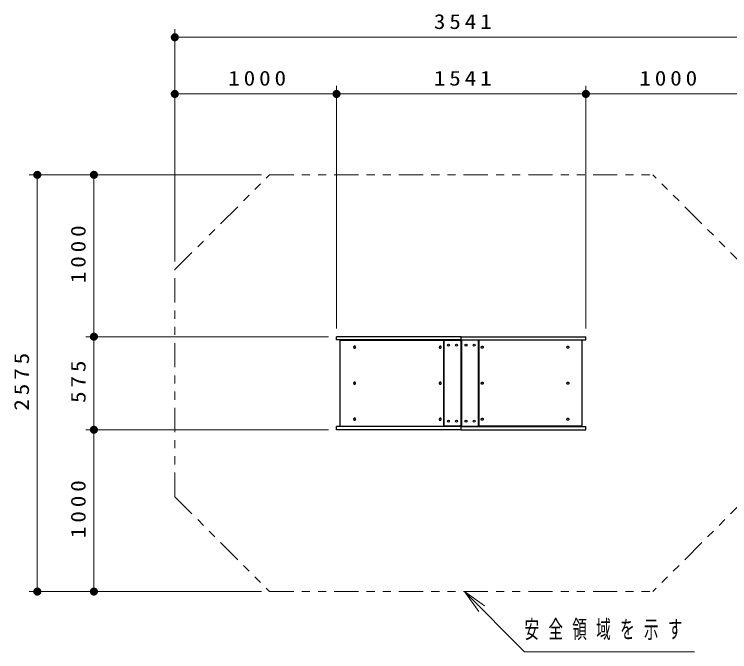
# Model space of a CAD drawing. Units: millimetres on the paper, with parts at other scales. Extents: x -385 to 0, y -12 to 267.
# Drawn here: x -146.6 to -58.2, y 79.1 to 157.9 of the extents above; entities that cross this region are included whole.
import ezdxf

# ---------------------------------------------------------------- set-up
doc = ezdxf.new("R2010")
doc.units = ezdxf.units.MM
doc.linetypes.add('USER3', pattern=[8, 3, -1, 1, -1, 1, -1])
doc.layers.add('1_50', color=7, linetype='Continuous', lineweight=25)
doc.styles.add('ＭＳ ゴシック', font='')
doc.styles.get('ＭＳ ゴシック').set_extended_font_data('MS Gothic')

# ---------------------------------------------------------------- blocks, each defined once
blk = doc.blocks.new('filled_dot')
at = {"color": 0, "linetype": 'Continuous', "lineweight": -2, "const_width": 1.25}
blk.add_lwpolyline([(-0.625, 0, 1), (0.625, 0, 1)], format="xyb", close=True, dxfattribs=at)

msp = doc.modelspace()

# ---------------------------------------------------------------- linework, layer by layer
at = {"layer": '1_50', "lineweight": 13}
for p, q in [((-126.797, 127.335), (-126.797, 156.051)), ((-126.797, 155.051), (-55.967, 155.051)), ((-126.797, 127.335), (-126.797, 149.051)), ((-106.797, 119.051), (-106.797, 149.051)), ((-75.967, 119.051), (-75.967, 149.051)), ((-126.797, 148.051), (-106.797, 148.051)), ((-106.797, 148.051), (-75.967, 148.051)), ((-75.967, 148.051), (-55.967, 148.051)), ((-116.081, 138.051), (-144.797, 138.051)), ((-143.797, 86.551), (-143.797, 138.051)), ((-136.797, 118.051), (-136.797, 138.051)), ((-107.797, 118.051), (-137.797, 118.051)), ((-136.797, 106.551), (-136.797, 118.051)), ((-107.797, 106.551), (-137.797, 106.551)), ((-136.797, 106.551), (-136.797, 86.551)), ((-116.081, 86.551), (-144.797, 86.551)), ((-90.958, 86.551), (-88.839, 84.427)), ((-90.958, 86.551), (-88.485, 84.78)), ((-89.193, 84.074), (-90.958, 86.551))]:
    msp.add_line(p, q, dxfattribs=at)
at = {"layer": '1_50', "color": 70, "linetype": 'USER3', "lineweight": 13}
for p, q in [((-126.797, 126.335), (-115.081, 138.051)), ((-115.081, 138.051), (-67.683, 138.051)), ((-55.967, 126.335), (-67.683, 138.051)), ((-126.797, 98.267), (-126.797, 126.335)), ((-126.797, 98.267), (-115.081, 86.551)), ((-55.967, 98.267), (-67.683, 86.551)), ((-115.081, 86.551), (-67.683, 86.551))]:
    msp.add_line(p, q, dxfattribs=at)
at = {"layer": '1_50', "color": 4}
for p, q in [((-106.797, 117.671), (-106.797, 118.051)), ((-91.382, 118.051), (-106.797, 118.051)), ((-91.382, 117.671), (-106.797, 117.671)), ((-91.382, 117.671), (-91.382, 118.051)), ((-91.382, 117.671), (-91.382, 118.051)), ((-91.382, 118.051), (-75.967, 118.051)), ((-91.382, 117.671), (-75.967, 117.671)), ((-75.967, 117.671), (-75.967, 118.051)), ((-91.382, 106.931), (-106.797, 106.931)), ((-106.797, 106.551), (-106.797, 106.931)), ((-91.382, 106.551), (-106.797, 106.551)), ((-91.382, 106.551), (-91.382, 106.931)), ((-91.382, 106.931), (-75.967, 106.931)), ((-91.382, 106.551), (-91.382, 106.931)), ((-91.382, 106.551), (-75.967, 106.551)), ((-75.967, 106.551), (-75.967, 106.931))]:
    msp.add_line(p, q, dxfattribs=at)
at = {"layer": '1_50'}
for p, q in [((-106.345, 117.601), (-93.542, 117.601)), ((-76.419, 117.601), (-89.222, 117.601)), ((-106.345, 107.001), (-93.542, 107.001)), ((-76.419, 107.001), (-89.222, 107.001))]:
    msp.add_line(p, q, dxfattribs=at)
at = {"layer": '1_50', "color": 2}
for p, q in [((-106.345, 107.001), (-106.345, 117.601)), ((-93.542, 117.601), (-93.542, 107.001)), ((-89.222, 117.601), (-89.222, 107.001)), ((-76.419, 107.001), (-76.419, 117.601))]:
    msp.add_line(p, q, dxfattribs=at)
at = {"layer": '1_50', "color": 40}
for p, q in [((-93.522, 107.101), (-93.522, 117.501)), ((-93.422, 117.601), (-91.522, 117.601)), ((-91.422, 117.501), (-91.422, 107.101)), ((-91.342, 117.501), (-91.342, 107.101)), ((-89.342, 117.601), (-91.242, 117.601)), ((-89.242, 107.101), (-89.242, 117.501)), ((-91.522, 107.001), (-93.422, 107.001)), ((-91.242, 107.001), (-89.342, 107.001))]:
    msp.add_line(p, q, dxfattribs=at)
at = {"layer": '1_50'}
for points in [[(-104.566, 116.621), (-104.555, 116.622), (-104.545, 116.623), (-104.535, 116.625), (-104.525, 116.629), (-104.515, 116.633), (-104.506, 116.638), (-104.497, 116.645), (-104.489, 116.651), (-104.481, 116.659), (-104.474, 116.667), (-104.468, 116.676), (-104.462, 116.686), (-104.457, 116.696), (-104.453, 116.707), (-104.45, 116.717), (-104.448, 116.728), (-104.447, 116.74), (-104.446, 116.751), (-104.447, 116.762), (-104.448, 116.774), (-104.45, 116.785), (-104.453, 116.795), (-104.457, 116.806), (-104.462, 116.816), (-104.468, 116.826), (-104.474, 116.835), (-104.481, 116.843), (-104.489, 116.851), (-104.497, 116.858), (-104.506, 116.864), (-104.515, 116.869), (-104.525, 116.873), (-104.535, 116.877), (-104.545, 116.879), (-104.555, 116.881), (-104.566, 116.881), (-104.576, 116.881), (-104.587, 116.879), (-104.597, 116.877), (-104.607, 116.873), (-104.616, 116.869), (-104.626, 116.864), (-104.635, 116.858), (-104.643, 116.851), (-104.65, 116.843), (-104.658, 116.835), (-104.664, 116.826), (-104.67, 116.816), (-104.674, 116.806), (-104.678, 116.795), (-104.681, 116.785), (-104.684, 116.774), (-104.685, 116.762), (-104.686, 116.751), (-104.685, 116.74), (-104.684, 116.728), (-104.681, 116.717), (-104.678, 116.707), (-104.674, 116.696), (-104.67, 116.686), (-104.664, 116.676), (-104.658, 116.667), (-104.65, 116.659), (-104.643, 116.651), (-104.635, 116.645), (-104.626, 116.638), (-104.616, 116.633), (-104.607, 116.629), (-104.597, 116.625), (-104.587, 116.623), (-104.576, 116.622)], [(-93.98, 116.621), (-93.97, 116.622), (-93.959, 116.623), (-93.949, 116.625), (-93.939, 116.629), (-93.93, 116.633), (-93.92, 116.638), (-93.911, 116.645), (-93.903, 116.651), (-93.895, 116.659), (-93.888, 116.667), (-93.882, 116.676), (-93.876, 116.686), (-93.872, 116.696), (-93.868, 116.707), (-93.865, 116.717), (-93.862, 116.728), (-93.861, 116.74), (-93.86, 116.751), (-93.861, 116.762), (-93.862, 116.774), (-93.865, 116.785), (-93.868, 116.795), (-93.872, 116.806), (-93.876, 116.816), (-93.882, 116.826), (-93.888, 116.835), (-93.895, 116.843), (-93.903, 116.851), (-93.911, 116.858), (-93.92, 116.864), (-93.93, 116.869), (-93.939, 116.873), (-93.949, 116.877), (-93.959, 116.879), (-93.97, 116.881), (-93.98, 116.881), (-93.991, 116.881), (-94.001, 116.879), (-94.011, 116.877), (-94.021, 116.873), (-94.031, 116.869), (-94.04, 116.864), (-94.049, 116.858), (-94.057, 116.851), (-94.065, 116.843), (-94.072, 116.835), (-94.078, 116.826), (-94.084, 116.816), (-94.089, 116.806), (-94.093, 116.795), (-94.096, 116.785), (-94.098, 116.774), (-94.099, 116.762), (-94.1, 116.751), (-94.099, 116.74), (-94.098, 116.728), (-94.096, 116.717), (-94.093, 116.707), (-94.089, 116.696), (-94.084, 116.686), (-94.078, 116.676), (-94.072, 116.667), (-94.065, 116.659), (-94.057, 116.651), (-94.049, 116.645), (-94.04, 116.638), (-94.031, 116.633), (-94.021, 116.629), (-94.011, 116.625), (-94.001, 116.623), (-93.991, 116.622)], [(-88.784, 116.621), (-88.794, 116.622), (-88.805, 116.623), (-88.815, 116.625), (-88.825, 116.629), (-88.834, 116.633), (-88.844, 116.638), (-88.852, 116.645), (-88.861, 116.651), (-88.868, 116.659), (-88.875, 116.667), (-88.882, 116.676), (-88.887, 116.686), (-88.892, 116.696), (-88.896, 116.707), (-88.899, 116.717), (-88.902, 116.728), (-88.903, 116.74), (-88.903, 116.751), (-88.903, 116.762), (-88.902, 116.774), (-88.899, 116.785), (-88.896, 116.795), (-88.892, 116.806), (-88.887, 116.816), (-88.882, 116.826), (-88.875, 116.835), (-88.868, 116.843), (-88.861, 116.851), (-88.852, 116.858), (-88.844, 116.864), (-88.834, 116.869), (-88.825, 116.873), (-88.815, 116.877), (-88.805, 116.879), (-88.794, 116.881), (-88.784, 116.881), (-88.773, 116.881), (-88.763, 116.879), (-88.753, 116.877), (-88.743, 116.873), (-88.733, 116.869), (-88.724, 116.864), (-88.715, 116.858), (-88.707, 116.851), (-88.699, 116.843), (-88.692, 116.835), (-88.686, 116.826), (-88.68, 116.816), (-88.675, 116.806), (-88.671, 116.795), (-88.668, 116.785), (-88.666, 116.774), (-88.665, 116.762), (-88.664, 116.751), (-88.665, 116.74), (-88.666, 116.728), (-88.668, 116.717), (-88.671, 116.707), (-88.675, 116.696), (-88.68, 116.686), (-88.686, 116.676), (-88.692, 116.667), (-88.699, 116.659), (-88.707, 116.651), (-88.715, 116.645), (-88.724, 116.638), (-88.733, 116.633), (-88.743, 116.629), (-88.753, 116.625), (-88.763, 116.623), (-88.773, 116.622)], [(-78.198, 116.621), (-78.208, 116.622), (-78.219, 116.623), (-78.229, 116.625), (-78.239, 116.629), (-78.249, 116.633), (-78.258, 116.638), (-78.267, 116.645), (-78.275, 116.651), (-78.283, 116.659), (-78.29, 116.667), (-78.296, 116.676), (-78.302, 116.686), (-78.306, 116.696), (-78.31, 116.707), (-78.314, 116.717), (-78.316, 116.728), (-78.317, 116.74), (-78.318, 116.751), (-78.317, 116.762), (-78.316, 116.774), (-78.314, 116.785), (-78.31, 116.795), (-78.306, 116.806), (-78.302, 116.816), (-78.296, 116.826), (-78.29, 116.835), (-78.283, 116.843), (-78.275, 116.851), (-78.267, 116.858), (-78.258, 116.864), (-78.249, 116.869), (-78.239, 116.873), (-78.229, 116.877), (-78.219, 116.879), (-78.208, 116.881), (-78.198, 116.881), (-78.188, 116.881), (-78.177, 116.879), (-78.167, 116.877), (-78.157, 116.873), (-78.147, 116.869), (-78.138, 116.864), (-78.129, 116.858), (-78.121, 116.851), (-78.113, 116.843), (-78.106, 116.835), (-78.1, 116.826), (-78.094, 116.816), (-78.09, 116.806), (-78.086, 116.795), (-78.082, 116.785), (-78.08, 116.774), (-78.079, 116.762), (-78.078, 116.751), (-78.079, 116.74), (-78.08, 116.728), (-78.082, 116.717), (-78.086, 116.707), (-78.09, 116.696), (-78.094, 116.686), (-78.1, 116.676), (-78.106, 116.667), (-78.113, 116.659), (-78.121, 116.651), (-78.129, 116.645), (-78.138, 116.638), (-78.147, 116.633), (-78.157, 116.629), (-78.167, 116.625), (-78.177, 116.623), (-78.188, 116.622)], [(-104.566, 112.171), (-104.555, 112.172), (-104.545, 112.173), (-104.535, 112.175), (-104.525, 112.179), (-104.515, 112.183), (-104.506, 112.188), (-104.497, 112.195), (-104.489, 112.201), (-104.481, 112.209), (-104.474, 112.217), (-104.468, 112.226), (-104.462, 112.236), (-104.457, 112.246), (-104.453, 112.257), (-104.45, 112.267), (-104.448, 112.278), (-104.447, 112.29), (-104.446, 112.301), (-104.447, 112.312), (-104.448, 112.324), (-104.45, 112.335), (-104.453, 112.345), (-104.457, 112.356), (-104.462, 112.366), (-104.468, 112.376), (-104.474, 112.385), (-104.481, 112.393), (-104.489, 112.401), (-104.497, 112.408), (-104.506, 112.414), (-104.515, 112.419), (-104.525, 112.423), (-104.535, 112.427), (-104.545, 112.429), (-104.555, 112.431), (-104.566, 112.431), (-104.576, 112.431), (-104.587, 112.429), (-104.597, 112.427), (-104.607, 112.423), (-104.616, 112.419), (-104.626, 112.414), (-104.635, 112.408), (-104.643, 112.401), (-104.65, 112.393), (-104.658, 112.385), (-104.664, 112.376), (-104.67, 112.366), (-104.674, 112.356), (-104.678, 112.345), (-104.681, 112.335), (-104.684, 112.324), (-104.685, 112.312), (-104.686, 112.301), (-104.685, 112.29), (-104.684, 112.278), (-104.681, 112.267), (-104.678, 112.257), (-104.674, 112.246), (-104.67, 112.236), (-104.664, 112.226), (-104.658, 112.217), (-104.65, 112.209), (-104.643, 112.201), (-104.635, 112.195), (-104.626, 112.188), (-104.616, 112.183), (-104.607, 112.179), (-104.597, 112.175), (-104.587, 112.173), (-104.576, 112.172)], [(-93.98, 112.171), (-93.97, 112.172), (-93.959, 112.173), (-93.949, 112.175), (-93.939, 112.179), (-93.93, 112.183), (-93.92, 112.188), (-93.911, 112.195), (-93.903, 112.201), (-93.895, 112.209), (-93.888, 112.217), (-93.882, 112.226), (-93.876, 112.236), (-93.872, 112.246), (-93.868, 112.257), (-93.865, 112.267), (-93.862, 112.278), (-93.861, 112.29), (-93.86, 112.301), (-93.861, 112.312), (-93.862, 112.324), (-93.865, 112.335), (-93.868, 112.345), (-93.872, 112.356), (-93.876, 112.366), (-93.882, 112.376), (-93.888, 112.385), (-93.895, 112.393), (-93.903, 112.401), (-93.911, 112.408), (-93.92, 112.414), (-93.93, 112.419), (-93.939, 112.423), (-93.949, 112.427), (-93.959, 112.429), (-93.97, 112.431), (-93.98, 112.431), (-93.991, 112.431), (-94.001, 112.429), (-94.011, 112.427), (-94.021, 112.423), (-94.031, 112.419), (-94.04, 112.414), (-94.049, 112.408), (-94.057, 112.401), (-94.065, 112.393), (-94.072, 112.385), (-94.078, 112.376), (-94.084, 112.366), (-94.089, 112.356), (-94.093, 112.345), (-94.096, 112.335), (-94.098, 112.324), (-94.099, 112.312), (-94.1, 112.301), (-94.099, 112.29), (-94.098, 112.278), (-94.096, 112.267), (-94.093, 112.257), (-94.089, 112.246), (-94.084, 112.236), (-94.078, 112.226), (-94.072, 112.217), (-94.065, 112.209), (-94.057, 112.201), (-94.049, 112.195), (-94.04, 112.188), (-94.031, 112.183), (-94.021, 112.179), (-94.011, 112.175), (-94.001, 112.173), (-93.991, 112.172)], [(-88.784, 112.171), (-88.794, 112.172), (-88.805, 112.173), (-88.815, 112.175), (-88.825, 112.179), (-88.834, 112.183), (-88.844, 112.188), (-88.852, 112.195), (-88.861, 112.201), (-88.868, 112.209), (-88.875, 112.217), (-88.882, 112.226), (-88.887, 112.236), (-88.892, 112.246), (-88.896, 112.257), (-88.899, 112.267), (-88.902, 112.278), (-88.903, 112.29), (-88.903, 112.301), (-88.903, 112.312), (-88.902, 112.324), (-88.899, 112.335), (-88.896, 112.345), (-88.892, 112.356), (-88.887, 112.366), (-88.882, 112.376), (-88.875, 112.385), (-88.868, 112.393), (-88.861, 112.401), (-88.852, 112.408), (-88.844, 112.414), (-88.834, 112.419), (-88.825, 112.423), (-88.815, 112.427), (-88.805, 112.429), (-88.794, 112.431), (-88.784, 112.431), (-88.773, 112.431), (-88.763, 112.429), (-88.753, 112.427), (-88.743, 112.423), (-88.733, 112.419), (-88.724, 112.414), (-88.715, 112.408), (-88.707, 112.401), (-88.699, 112.393), (-88.692, 112.385), (-88.686, 112.376), (-88.68, 112.366), (-88.675, 112.356), (-88.671, 112.345), (-88.668, 112.335), (-88.666, 112.324), (-88.665, 112.312), (-88.664, 112.301), (-88.665, 112.29), (-88.666, 112.278), (-88.668, 112.267), (-88.671, 112.257), (-88.675, 112.246), (-88.68, 112.236), (-88.686, 112.226), (-88.692, 112.217), (-88.699, 112.209), (-88.707, 112.201), (-88.715, 112.195), (-88.724, 112.188), (-88.733, 112.183), (-88.743, 112.179), (-88.753, 112.175), (-88.763, 112.173), (-88.773, 112.172)], [(-78.198, 112.171), (-78.208, 112.172), (-78.219, 112.173), (-78.229, 112.175), (-78.239, 112.179), (-78.249, 112.183), (-78.258, 112.188), (-78.267, 112.195), (-78.275, 112.201), (-78.283, 112.209), (-78.29, 112.217), (-78.296, 112.226), (-78.302, 112.236), (-78.306, 112.246), (-78.31, 112.257), (-78.314, 112.267), (-78.316, 112.278), (-78.317, 112.29), (-78.318, 112.301), (-78.317, 112.312), (-78.316, 112.324), (-78.314, 112.335), (-78.31, 112.345), (-78.306, 112.356), (-78.302, 112.366), (-78.296, 112.376), (-78.29, 112.385), (-78.283, 112.393), (-78.275, 112.401), (-78.267, 112.408), (-78.258, 112.414), (-78.249, 112.419), (-78.239, 112.423), (-78.229, 112.427), (-78.219, 112.429), (-78.208, 112.431), (-78.198, 112.431), (-78.188, 112.431), (-78.177, 112.429), (-78.167, 112.427), (-78.157, 112.423), (-78.147, 112.419), (-78.138, 112.414), (-78.129, 112.408), (-78.121, 112.401), (-78.113, 112.393), (-78.106, 112.385), (-78.1, 112.376), (-78.094, 112.366), (-78.09, 112.356), (-78.086, 112.345), (-78.082, 112.335), (-78.08, 112.324), (-78.079, 112.312), (-78.078, 112.301), (-78.079, 112.29), (-78.08, 112.278), (-78.082, 112.267), (-78.086, 112.257), (-78.09, 112.246), (-78.094, 112.236), (-78.1, 112.226), (-78.106, 112.217), (-78.113, 112.209), (-78.121, 112.201), (-78.129, 112.195), (-78.138, 112.188), (-78.147, 112.183), (-78.157, 112.179), (-78.167, 112.175), (-78.177, 112.173), (-78.188, 112.172)], [(-104.566, 107.721), (-104.555, 107.722), (-104.545, 107.723), (-104.535, 107.725), (-104.525, 107.729), (-104.515, 107.733), (-104.506, 107.738), (-104.497, 107.745), (-104.489, 107.751), (-104.481, 107.759), (-104.474, 107.767), (-104.468, 107.776), (-104.462, 107.786), (-104.457, 107.796), (-104.453, 107.807), (-104.45, 107.817), (-104.448, 107.828), (-104.447, 107.84), (-104.446, 107.851), (-104.447, 107.862), (-104.448, 107.874), (-104.45, 107.885), (-104.453, 107.895), (-104.457, 107.906), (-104.462, 107.916), (-104.468, 107.926), (-104.474, 107.935), (-104.481, 107.943), (-104.489, 107.951), (-104.497, 107.958), (-104.506, 107.964), (-104.515, 107.969), (-104.525, 107.973), (-104.535, 107.977), (-104.545, 107.979), (-104.555, 107.981), (-104.566, 107.981), (-104.576, 107.981), (-104.587, 107.979), (-104.597, 107.977), (-104.607, 107.973), (-104.616, 107.969), (-104.626, 107.964), (-104.635, 107.958), (-104.643, 107.951), (-104.65, 107.943), (-104.658, 107.935), (-104.664, 107.926), (-104.67, 107.916), (-104.674, 107.906), (-104.678, 107.895), (-104.681, 107.885), (-104.684, 107.874), (-104.685, 107.862), (-104.686, 107.851), (-104.685, 107.84), (-104.684, 107.828), (-104.681, 107.817), (-104.678, 107.807), (-104.674, 107.796), (-104.67, 107.786), (-104.664, 107.776), (-104.658, 107.767), (-104.65, 107.759), (-104.643, 107.751), (-104.635, 107.745), (-104.626, 107.738), (-104.616, 107.733), (-104.607, 107.729), (-104.597, 107.725), (-104.587, 107.723), (-104.576, 107.722)], [(-93.98, 107.721), (-93.97, 107.722), (-93.959, 107.723), (-93.949, 107.725), (-93.939, 107.729), (-93.93, 107.733), (-93.92, 107.738), (-93.911, 107.745), (-93.903, 107.751), (-93.895, 107.759), (-93.888, 107.767), (-93.882, 107.776), (-93.876, 107.786), (-93.872, 107.796), (-93.868, 107.807), (-93.865, 107.817), (-93.862, 107.828), (-93.861, 107.84), (-93.86, 107.851), (-93.861, 107.862), (-93.862, 107.874), (-93.865, 107.885), (-93.868, 107.895), (-93.872, 107.906), (-93.876, 107.916), (-93.882, 107.926), (-93.888, 107.935), (-93.895, 107.943), (-93.903, 107.951), (-93.911, 107.958), (-93.92, 107.964), (-93.93, 107.969), (-93.939, 107.973), (-93.949, 107.977), (-93.959, 107.979), (-93.97, 107.981), (-93.98, 107.981), (-93.991, 107.981), (-94.001, 107.979), (-94.011, 107.977), (-94.021, 107.973), (-94.031, 107.969), (-94.04, 107.964), (-94.049, 107.958), (-94.057, 107.951), (-94.065, 107.943), (-94.072, 107.935), (-94.078, 107.926), (-94.084, 107.916), (-94.089, 107.906), (-94.093, 107.895), (-94.096, 107.885), (-94.098, 107.874), (-94.099, 107.862), (-94.1, 107.851), (-94.099, 107.84), (-94.098, 107.828), (-94.096, 107.817), (-94.093, 107.807), (-94.089, 107.796), (-94.084, 107.786), (-94.078, 107.776), (-94.072, 107.767), (-94.065, 107.759), (-94.057, 107.751), (-94.049, 107.745), (-94.04, 107.738), (-94.031, 107.733), (-94.021, 107.729), (-94.011, 107.725), (-94.001, 107.723), (-93.991, 107.722)], [(-88.784, 107.721), (-88.794, 107.722), (-88.805, 107.723), (-88.815, 107.725), (-88.825, 107.729), (-88.834, 107.733), (-88.844, 107.738), (-88.852, 107.745), (-88.861, 107.751), (-88.868, 107.759), (-88.875, 107.767), (-88.882, 107.776), (-88.887, 107.786), (-88.892, 107.796), (-88.896, 107.807), (-88.899, 107.817), (-88.902, 107.828), (-88.903, 107.84), (-88.903, 107.851), (-88.903, 107.862), (-88.902, 107.874), (-88.899, 107.885), (-88.896, 107.895), (-88.892, 107.906), (-88.887, 107.916), (-88.882, 107.926), (-88.875, 107.935), (-88.868, 107.943), (-88.861, 107.951), (-88.852, 107.958), (-88.844, 107.964), (-88.834, 107.969), (-88.825, 107.973), (-88.815, 107.977), (-88.805, 107.979), (-88.794, 107.981), (-88.784, 107.981), (-88.773, 107.981), (-88.763, 107.979), (-88.753, 107.977), (-88.743, 107.973), (-88.733, 107.969), (-88.724, 107.964), (-88.715, 107.958), (-88.707, 107.951), (-88.699, 107.943), (-88.692, 107.935), (-88.686, 107.926), (-88.68, 107.916), (-88.675, 107.906), (-88.671, 107.895), (-88.668, 107.885), (-88.666, 107.874), (-88.665, 107.862), (-88.664, 107.851), (-88.665, 107.84), (-88.666, 107.828), (-88.668, 107.817), (-88.671, 107.807), (-88.675, 107.796), (-88.68, 107.786), (-88.686, 107.776), (-88.692, 107.767), (-88.699, 107.759), (-88.707, 107.751), (-88.715, 107.745), (-88.724, 107.738), (-88.733, 107.733), (-88.743, 107.729), (-88.753, 107.725), (-88.763, 107.723), (-88.773, 107.722)], [(-78.198, 107.721), (-78.208, 107.722), (-78.219, 107.723), (-78.229, 107.725), (-78.239, 107.729), (-78.249, 107.733), (-78.258, 107.738), (-78.267, 107.745), (-78.275, 107.751), (-78.283, 107.759), (-78.29, 107.767), (-78.296, 107.776), (-78.302, 107.786), (-78.306, 107.796), (-78.31, 107.807), (-78.314, 107.817), (-78.316, 107.828), (-78.317, 107.84), (-78.318, 107.851), (-78.317, 107.862), (-78.316, 107.874), (-78.314, 107.885), (-78.31, 107.895), (-78.306, 107.906), (-78.302, 107.916), (-78.296, 107.926), (-78.29, 107.935), (-78.283, 107.943), (-78.275, 107.951), (-78.267, 107.958), (-78.258, 107.964), (-78.249, 107.969), (-78.239, 107.973), (-78.229, 107.977), (-78.219, 107.979), (-78.208, 107.981), (-78.198, 107.981), (-78.188, 107.981), (-78.177, 107.979), (-78.167, 107.977), (-78.157, 107.973), (-78.147, 107.969), (-78.138, 107.964), (-78.129, 107.958), (-78.121, 107.951), (-78.113, 107.943), (-78.106, 107.935), (-78.1, 107.926), (-78.094, 107.916), (-78.09, 107.906), (-78.086, 107.895), (-78.082, 107.885), (-78.08, 107.874), (-78.079, 107.862), (-78.078, 107.851), (-78.079, 107.84), (-78.08, 107.828), (-78.082, 107.817), (-78.086, 107.807), (-78.09, 107.796), (-78.094, 107.786), (-78.1, 107.776), (-78.106, 107.767), (-78.113, 107.759), (-78.121, 107.751), (-78.129, 107.745), (-78.138, 107.738), (-78.147, 107.733), (-78.157, 107.729), (-78.167, 107.725), (-78.177, 107.723), (-78.188, 107.722)]]:
    msp.add_lwpolyline(points, close=True, dxfattribs=at)
at = {"layer": '1_50', "lineweight": 13}
msp.add_lwpolyline([(-90.958, 86.551), (-83.547, 79.122), (-62.547, 79.122)], dxfattribs=at)
at = {"layer": '1_50'}
for centre in [(-92.972, 117.001), (-91.972, 117.001), (-90.792, 117.001), (-89.792, 117.001), (-92.972, 107.601), (-91.972, 107.601), (-90.792, 107.601), (-89.792, 107.601)]:
    msp.add_circle(centre, 0.12, dxfattribs=at)
at = {"layer": '1_50', "color": 40}
for centre, start, end in [((-93.422, 117.501), 90, 180), ((-91.522, 117.501), 0, 90), ((-91.242, 117.501), 90, 180), ((-89.342, 117.501), 0, 90), ((-93.422, 107.101), 180, 270), ((-91.522, 107.101), 270, 0), ((-91.242, 107.101), 180, 270), ((-89.342, 107.101), 270, 0)]:
    msp.add_arc(centre, 0.1, start, end, dxfattribs=at)

# ---------------------------------------------------------------- block references
at = {"layer": '1_50', "lineweight": 13, "xscale": 0.4, "yscale": 0.4}
for p in [(-126.797, 155.051), (-126.797, 148.051), (-106.797, 148.051), (-75.967, 148.051)]:
    msp.add_blockref('filled_dot', p, dxfattribs=at)
for p, rotation in [((-106.797, 148.051), 180), ((-75.967, 148.051), 180), ((-143.797, 138.051), 270), ((-136.797, 138.051), 270), ((-136.797, 118.051), 270), ((-136.797, 118.051), 90), ((-136.797, 106.551), 90), ((-136.797, 106.551), 270), ((-143.797, 86.551), 90), ((-136.797, 86.551), 90)]:
    msp.add_blockref('filled_dot', p, dxfattribs=dict(at, rotation=rotation))

# ---------------------------------------------------------------- texts
at = {"layer": '1_50', "style": 'ＭＳ ゴシック'}
for s, insert, char_height, attachment_point in [('\\T1.33;\\W1.15;3541', (-90.954, 156.051), 1.833, 8), ('\\T1.33;\\W1.15;1000', (-116.376, 149.051), 1.833, 8), ('\\T1.33;\\W1.15;1541', (-90.961, 149.051), 1.833, 8), ('\\T1.33;\\W1.15;1000', (-65.546, 149.051), 1.833, 8), ('\\T1.64;\\W0.6;安全領域を示す', (-83.547, 81.772), 2.199, 4)]:
    msp.add_mtext(s, dxfattribs=dict(at, insert=insert, char_height=char_height, attachment_point=attachment_point))
at = {"layer": '1_50', "char_height": 1.833, "attachment_point": 8, "rotation": 90, "style": 'ＭＳ ゴシック'}
for s, insert in [('\\T1.33;\\W1.15;1000', (-137.797, 128.472)), ('\\T1.33;\\W1.15;2575', (-144.797, 112.718)), ('\\T1.33;\\W1.15;575', (-137.797, 112.718)), ('\\T1.33;\\W1.15;1000', (-137.797, 96.972))]:
    msp.add_mtext(s, dxfattribs=dict(at, insert=insert))

doc.saveas('drawing.dxf')
